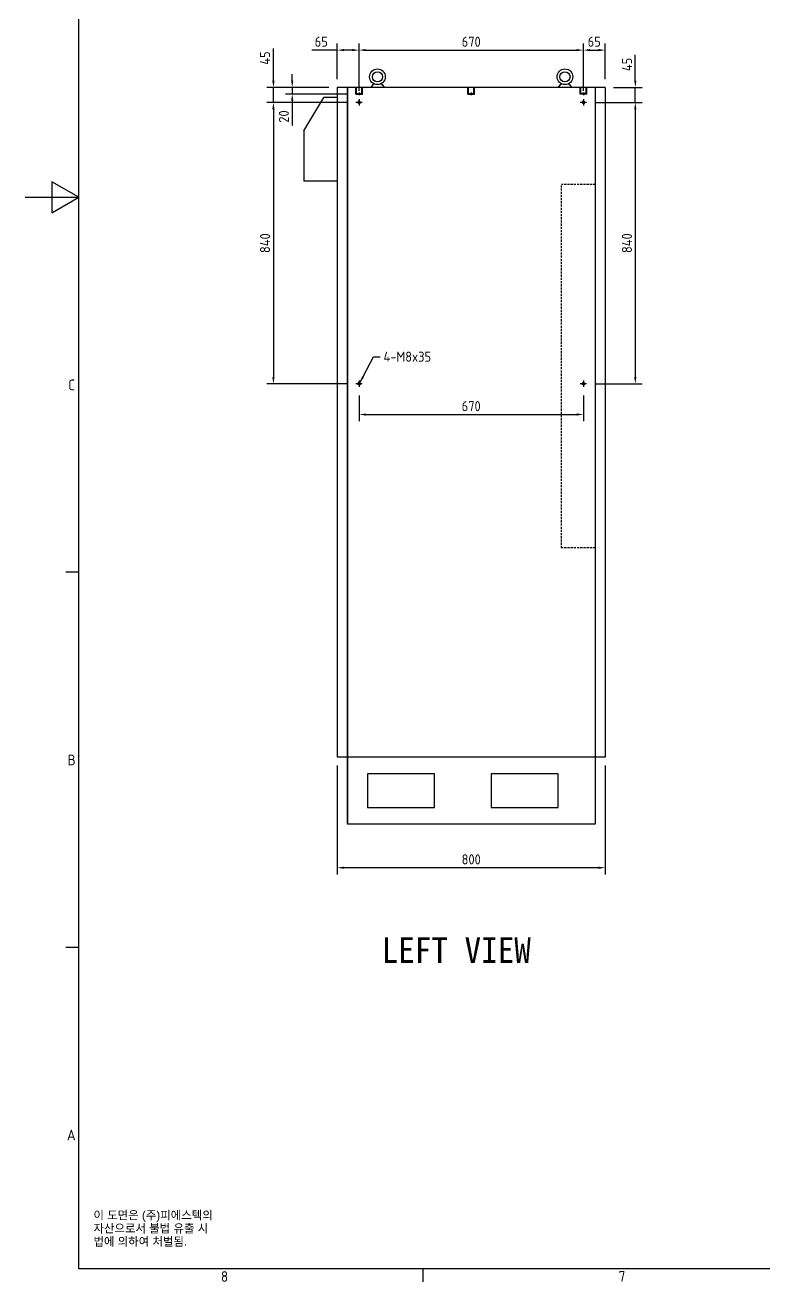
# Model space of a CAD drawing. Header units: inches. Extents: x 12 to 11036, y 8 to 6728.
# Drawn here: x 12 to 2219, y 129 to 3882 of the extents above; entities that cross this region are included whole.
import ezdxf
from ezdxf.enums import TextEntityAlignment as Align

# ---------------------------------------------------------------- set-up
doc = ezdxf.new("R2010")
doc.units = ezdxf.units.IN
doc.header["$MEASUREMENT"] = 0
for name, pattern in [('CENTER', [50.8, 31.75, -6.35, 6.35, -6.35]), ('CENTER1', [10, 7, -1, 1, -1]), ('HIDDEN', [9.525, 6.35, -3.175]), ('PHANTOM', [63.5, 31.75, -6.35, 6.35, -6.35, 6.35, -6.35])]:
    doc.linetypes.add(name, pattern=pattern)
for name, color, linetype in [('CL', 1, 'CENTER'), ('p', 141, 'PHANTOM'), ('피치선', 1, 'Continuous')]:
    doc.layers.add(name, color=color, linetype=linetype)
doc.layers.add('경계(ISO)', color=7, linetype='Continuous', lineweight=25)
doc.layers.add('기호(ISO)', color=5, linetype='Continuous', lineweight=25)
doc.styles.add('HGTXT', font='', dxfattribs={"bigfont": 'whgtxt.shx'})
doc.styles.add('문자 텍스트_PSTEK_POSCO', font='isocp.shx')
doc.styles.add('치수 텍스트_PSTEK_POSCO', font='isocp.shx')
doc.styles.get('HGTXT').set_extended_font_data('GulimChe')
doc.dimstyles.new('치수_PSTEK_POSCO', dxfattribs={"dimscale": 10, "dimtxt": 3, "dimasz": 2, "dimexe": 2, "dimexo": 2.5, "dimgap": 1, "dimtad": 1, "dimrnd": 1e-08, "dimdsep": 46, "dimtxsty": '치수 텍스트_PSTEK_POSCO', "dimcen": 0.09, "dimdle": 10, "dimclrd": 7, "dimclre": 7, "dimclrt": 2, "dimadec": 1, "dimazin": 2, "dimtfac": 1, "dimtmove": 0, "dimatfit": 3, "dimfxl": 0, "dimtolj": 1, "dimlwd": -1, "dimlwe": -1, "dimarcsym": 0})
doc.dimstyles.new('치수_PSTEK_POSCO$7', dxfattribs={"dimscale": 10, "dimtxt": 3, "dimasz": 2, "dimexe": 2, "dimexo": 2.5, "dimgap": 1, "dimtad": 1, "dimrnd": 1e-08, "dimdsep": 46, "dimtxsty": '치수 텍스트_PSTEK_POSCO', "dimcen": 0.09, "dimdle": 10, "dimclrd": 7, "dimclre": 7, "dimclrt": 2, "dimadec": 1, "dimazin": 2, "dimtfac": 1, "dimtmove": 0, "dimatfit": 3, "dimfxl": 0, "dimtolj": 1, "dimlwd": -1, "dimlwe": -1, "dimarcsym": 0})

# ---------------------------------------------------------------- blocks, each defined once
blk = doc.blocks.new('경계 Default Border')
at = {"layer": '경계(ISO)'}
for p, q in [((10, 140), (7.6, 140)), ((10, 70), (7.6, 70)), ((74.25, 10), (74.25, 7.6))]:
    blk.add_line(p, q, dxfattribs=at)
at = {"layer": '경계(ISO)', "flags": 128}
for points in [[(10, 10), (10, 410), (584, 410), (584, 10), (10, 10)], [(0, 210), (10, 210), (5, 212.89), (5, 207.11), (10, 210)]]:
    blk.add_lwpolyline(points, dxfattribs=at)
at = {"layer": '경계(ISO)', "color": 2, "char_height": 2, "attachment_point": 7, "style": '문자 텍스트_PSTEK_POSCO'}
for s, insert in [('C', (8.03, 173.98)), ('B', (7.92, 103.98)), ('A', (7.81, 34)), ('8', (36.55, 7.58)), ('7', (110.8, 7.6))]:
    blk.add_mtext(s, dxfattribs=dict(at, insert=insert))
blk = doc.blocks.new('*D142')
at = {"color": 7, "linetype": 'Continuous'}
for p, q in [((945, 1670.6), (945, 1345.6)), ((1745, 1670.6), (1745, 1345.6)), ((1725, 1365.6), (965, 1365.6))]:
    blk.add_line(p, q, dxfattribs=at)
at = {"color": 7}
for points in [[(965, 1369), (965, 1362.3), (945, 1365.6)], [(1725, 1369), (1725, 1362.3), (1745, 1365.6)]]:
    blk.add_solid(points, dxfattribs=at)
at = {"layer": 'Defpoints', "color": 0}
for p in [(945, 1695.6), (1745, 1695.6), (945, 1365.6)]:
    blk.add_point(p, dxfattribs=at)
at = {"color": 2, "insert": (1345, 1390.6), "char_height": 30, "attachment_point": 5, "style": '치수 텍스트_PSTEK_POSCO'}
blk.add_mtext('\\A1;800', dxfattribs=at)
blk = doc.blocks.new('A$C3DBA20D9')
blk.add_circle((0, 0), 3.28)
at = {"layer": 'CL'}
for p, q in [((9.5, 0), (-9.5, 0)), ((0, 9.5), (0, -9.5))]:
    blk.add_line(p, q, dxfattribs=at)
at = {"layer": '피치선'}
blk.add_arc((0, 0), 4, 255.4319, 165.4228, dxfattribs=at)
blk = doc.blocks.new('*D88')
at = {"color": 7, "linetype": 'Continuous'}
for p, q in [((945, 3807), (869, 3807)), ((945, 3720.6), (945, 3827)), ((990, 3807), (965, 3807)), ((1010, 3685.1), (1010, 3827))]:
    blk.add_line(p, q, dxfattribs=at)
at = {"color": 7}
for points in [[(965, 3810.4), (965, 3803.7), (945, 3807)], [(990, 3810.4), (990, 3803.7), (1010, 3807)]]:
    blk.add_solid(points, dxfattribs=at)
at = {"layer": 'Defpoints', "color": 0}
for p in [(1010, 3807), (945, 3695.6), (1010, 3660.1)]:
    blk.add_point(p, dxfattribs=at)
at = {"color": 2, "insert": (897, 3832), "char_height": 30, "attachment_point": 5, "style": '치수 텍스트_PSTEK_POSCO'}
blk.add_mtext('\\A1;65', dxfattribs=at)
blk = doc.blocks.new('*D89')
at = {"color": 7, "linetype": 'Continuous'}
for p, q in [((1010, 3685.1), (1010, 3827)), ((1030, 3807), (1660, 3807)), ((1680, 3685.1), (1680, 3827))]:
    blk.add_line(p, q, dxfattribs=at)
at = {"color": 7}
for points in [[(1030, 3810.4), (1030, 3803.7), (1010, 3807)], [(1660, 3810.4), (1660, 3803.7), (1680, 3807)]]:
    blk.add_solid(points, dxfattribs=at)
at = {"layer": 'Defpoints', "color": 0}
for p in [(1680, 3807), (1010, 3660.1), (1680, 3660.1)]:
    blk.add_point(p, dxfattribs=at)
at = {"color": 2, "insert": (1345, 3832), "char_height": 30, "attachment_point": 5, "style": '치수 텍스트_PSTEK_POSCO'}
blk.add_mtext('\\A1;670', dxfattribs=at)
blk = doc.blocks.new('*D90')
at = {"color": 7, "linetype": 'Continuous'}
for p, q in [((1680, 3685.1), (1680, 3827)), ((1700, 3807), (1725, 3807)), ((1745, 3720.6), (1745, 3827))]:
    blk.add_line(p, q, dxfattribs=at)
at = {"color": 7}
for points in [[(1700, 3810.4), (1700, 3803.7), (1680, 3807)], [(1725, 3810.4), (1725, 3803.7), (1745, 3807)]]:
    blk.add_solid(points, dxfattribs=at)
at = {"layer": 'Defpoints', "color": 0}
for p in [(1745, 3807), (1745, 3695.6), (1680, 3660.1)]:
    blk.add_point(p, dxfattribs=at)
at = {"color": 2, "insert": (1712.5, 3832), "char_height": 30, "attachment_point": 5, "style": '치수 텍스트_PSTEK_POSCO'}
blk.add_mtext('\\A1;65', dxfattribs=at)
blk = doc.blocks.new('*D91')
at = {"color": 7, "linetype": 'Continuous'}
for p, q in [((1835.2, 3715.6), (1835.2, 3792.9)), ((1770, 3695.6), (1855.2, 3695.6)), ((1835.2, 3650.6), (1835.2, 3695.6)), ((1720, 3650.6), (1855.2, 3650.6)), ((1835.2, 3630.6), (1835.2, 3610.6))]:
    blk.add_line(p, q, dxfattribs=at)
at = {"color": 7}
for points in [[(1831.9, 3715.6), (1838.5, 3715.6), (1835.2, 3695.6)], [(1831.9, 3630.6), (1838.5, 3630.6), (1835.2, 3650.6)]]:
    blk.add_solid(points, dxfattribs=at)
at = {"layer": 'Defpoints', "color": 0}
for p in [(1745, 3695.6), (1695, 3650.6), (1835.2, 3650.6)]:
    blk.add_point(p, dxfattribs=at)
at = {"color": 2, "insert": (1810.2, 3764.2), "char_height": 30, "attachment_point": 5, "rotation": 90, "style": '치수 텍스트_PSTEK_POSCO'}
blk.add_mtext('\\A1;45', dxfattribs=at)
blk = doc.blocks.new('*D92')
at = {"color": 7, "linetype": 'Continuous'}
for p, q in [((1718, 3650.6), (1855.2, 3650.6)), ((1835.2, 3630.6), (1835.2, 2830.6)), ((1718, 2810.6), (1855.2, 2810.6))]:
    blk.add_line(p, q, dxfattribs=at)
at = {"color": 7}
for points in [[(1831.9, 3630.6), (1838.5, 3630.6), (1835.2, 3650.6)], [(1831.9, 2830.6), (1838.5, 2830.6), (1835.2, 2810.6)]]:
    blk.add_solid(points, dxfattribs=at)
at = {"layer": 'Defpoints', "color": 0}
for p in [(1693, 3650.6), (1693, 2810.6), (1835.2, 2810.6)]:
    blk.add_point(p, dxfattribs=at)
at = {"color": 2, "insert": (1810.2, 3230.6), "char_height": 30, "attachment_point": 5, "rotation": 90, "style": '치수 텍스트_PSTEK_POSCO'}
blk.add_mtext('\\A1;840', dxfattribs=at)
blk = doc.blocks.new('*D140')
at = {"color": 7, "linetype": 'Continuous'}
for p, q in [((810.3, 3715.6), (810.3, 3735.6)), ((920, 3695.6), (790.3, 3695.6)), ((810.3, 3695.6), (810.3, 3675.6)), ((975, 3675.6), (790.3, 3675.6)), ((810.3, 3655.6), (810.3, 3581.8))]:
    blk.add_line(p, q, dxfattribs=at)
at = {"color": 7}
for points in [[(807, 3715.6), (813.7, 3715.6), (810.3, 3695.6)], [(807, 3655.6), (813.7, 3655.6), (810.3, 3675.6)]]:
    blk.add_solid(points, dxfattribs=at)
at = {"layer": 'Defpoints', "color": 0}
for p in [(945, 3695.6), (810.3, 3675.6), (1000, 3675.6)]:
    blk.add_point(p, dxfattribs=at)
at = {"color": 2, "insert": (785.3, 3608.7), "char_height": 30, "attachment_point": 5, "rotation": 90, "style": '치수 텍스트_PSTEK_POSCO'}
blk.add_mtext('\\A1;20', dxfattribs=at)
blk = doc.blocks.new('*D150')
at = {"color": 7}
for p, q in [((754.1, 3715.6), (754.1, 3811.9)), ((920, 3695.6), (734.1, 3695.6)), ((754.1, 3650.6), (754.1, 3695.6)), ((975.5, 3650.6), (734.1, 3650.6)), ((754.1, 3630.6), (754.1, 3610.6))]:
    blk.add_line(p, q, dxfattribs=at)
for points in [[(750.8, 3715.6), (757.5, 3715.6), (754.1, 3695.6)], [(750.8, 3630.6), (757.5, 3630.6), (754.1, 3650.6)]]:
    blk.add_solid(points, dxfattribs=at)
at = {"layer": 'Defpoints', "color": 0}
for p in [(945, 3695.6), (754.1, 3650.6), (1000.5, 3650.6)]:
    blk.add_point(p, dxfattribs=at)
at = {"color": 2, "insert": (729.1, 3783.3), "char_height": 30, "attachment_point": 5, "rotation": 90, "style": '치수 텍스트_PSTEK_POSCO'}
blk.add_mtext('\\A1;45', dxfattribs=at)
blk = doc.blocks.new('*D151')
at = {"color": 7}
for p, q in [((975.5, 3650.6), (734.1, 3650.6)), ((754.1, 3630.6), (754.1, 2830.6)), ((975.5, 2810.6), (734.1, 2810.6))]:
    blk.add_line(p, q, dxfattribs=at)
for points in [[(750.8, 3630.6), (757.5, 3630.6), (754.1, 3650.6)], [(750.8, 2830.6), (757.5, 2830.6), (754.1, 2810.6)]]:
    blk.add_solid(points, dxfattribs=at)
at = {"layer": 'Defpoints', "color": 0}
for p in [(1000.5, 3650.6), (754.1, 2810.6), (1000.5, 2810.6)]:
    blk.add_point(p, dxfattribs=at)
at = {"color": 2, "insert": (729.1, 3230.6), "char_height": 30, "attachment_point": 5, "rotation": 90, "style": '치수 텍스트_PSTEK_POSCO'}
blk.add_mtext('\\A1;840', dxfattribs=at)
blk = doc.blocks.new('*D152')
at = {"color": 7}
for p, q in [((1010, 2776.1), (1010, 2698.9)), ((1680, 2776.1), (1680, 2698.9)), ((1030, 2718.9), (1660, 2718.9))]:
    blk.add_line(p, q, dxfattribs=at)
for points in [[(1030, 2722.2), (1030, 2715.6), (1010, 2718.9)], [(1660, 2722.2), (1660, 2715.6), (1680, 2718.9)]]:
    blk.add_solid(points, dxfattribs=at)
at = {"layer": 'Defpoints', "color": 0}
for p in [(1010, 2801.1), (1680, 2801.1), (1680, 2718.9)]:
    blk.add_point(p, dxfattribs=at)
at = {"color": 2, "insert": (1345, 2743.9), "char_height": 30, "attachment_point": 5, "style": '치수 텍스트_PSTEK_POSCO'}
blk.add_mtext('\\A1;670', dxfattribs=at)

msp = doc.modelspace()

# ---------------------------------------------------------------- linework, layer by layer
for p, q in [((945.024, 3695.622), (945.024, 1695.618)), ((1745.024, 3695.622), (945.024, 3695.622)), ((975.024, 3695.622), (975.024, 1495.618)), ((975.024, 1495.618), (975.024, 3695.618)), ((1000.024, 3675.622), (1000.024, 3695.622)), ((1002.024, 3677.622), (1002.024, 3695.622)), ((1002.024, 3677.622), (1018.024, 3677.622)), ((1018.024, 3677.622), (1018.024, 3695.622)), ((1020.024, 3675.622), (1020.024, 3695.622)), ((1051.024, 3703.823), (1045.024, 3695.618)), ((1079.024, 3703.823), (1085.024, 3695.618)), ((1335.024, 3675.622), (1335.024, 3695.622)), ((1337.024, 3677.622), (1337.024, 3695.622)), ((1337.024, 3677.622), (1353.024, 3677.622)), ((1353.024, 3677.622), (1353.024, 3695.622)), ((1355.024, 3675.622), (1355.024, 3695.622)), ((1611.024, 3703.827), (1605.024, 3695.622)), ((1639.024, 3703.827), (1645.024, 3695.622)), ((1670.024, 3675.622), (1670.024, 3695.622)), ((1672.024, 3677.622), (1672.024, 3695.622)), ((1688.024, 3677.622), (1672.024, 3677.622)), ((1688.024, 3677.622), (1688.024, 3695.622)), ((1690.024, 3675.622), (1690.024, 3695.622)), ((1715.024, 3695.622), (1715.024, 1495.618)), ((1745.024, 3695.622), (1745.024, 1695.618)), ((845.024, 3565.622), (905.024, 3665.622)), ((945.024, 3665.622), (905.024, 3665.622)), ((1000.024, 3675.622), (1020.024, 3675.622)), ((1335.024, 3675.622), (1355.024, 3675.622)), ((1690.024, 3675.622), (1670.024, 3675.622)), ((845.024, 3565.622), (845.024, 3415.622)), ((945.024, 3415.622), (845.024, 3415.622)), ((1745.024, 1695.618), (945.024, 1695.618)), ((1235.024, 1645.618), (1035.024, 1645.618)), ((1035.024, 1645.618), (1035.024, 1545.618)), ((1235.024, 1545.618), (1235.024, 1645.618)), ((1605.024, 1645.618), (1405.024, 1645.618)), ((1405.024, 1645.618), (1405.024, 1545.618)), ((1605.024, 1545.618), (1605.024, 1645.618)), ((1035.024, 1545.618), (1235.024, 1545.618)), ((1405.024, 1545.618), (1605.024, 1545.618)), ((1715.024, 1495.618), (975.024, 1495.618))]:
    msp.add_line(p, q)
at = {"color": 1, "linetype": 'CENTER1', "ltscale": 0.5}
for p, q in [((1010.024, 3680.622), (1010.024, 3672.622)), ((1345.024, 3680.622), (1345.024, 3672.622)), ((1680.024, 3680.622), (1680.024, 3672.622))]:
    msp.add_line(p, q, dxfattribs=at)
at = {"linetype": 'HIDDEN'}
for p, q in [((1715.024, 3405.678), (1615.024, 3405.678)), ((1615.024, 2320.524), (1615.024, 3405.678)), ((1715.024, 2320.524), (1615.024, 2320.524))]:
    msp.add_line(p, q, dxfattribs=at)
for centre, radius in [((1065.024, 3727.221), 23.398), ((1065.024, 3727.221), 15.194), ((1625.024, 3727.225), 23.398), ((1625.024, 3727.225), 15.194)]:
    msp.add_circle(centre, radius)
for centre, start, end in [((1051.024, 3706.326), 270, 12.74279), ((1079.052, 3706.325), 166.82381, 269.361472), ((1611.024, 3706.33), 270, 12.74279), ((1639.052, 3706.329), 166.82381, 269.361472)]:
    msp.add_arc(centre, 2.503, start, end)
at = {"layer": 'p', "color": 0, "linetype": 'Continuous'}
for points in [[(1087.384, 3695.618), (1045.19, 3695.618)], [(1647.384, 3695.622), (1605.19, 3695.622)]]:
    msp.add_lwpolyline(points, dxfattribs=at)

# ---------------------------------------------------------------- block references
at = {"xscale": 16, "yscale": 16, "zscale": 16}
msp.add_blockref('경계 Default Border', (12.454, 7.72), dxfattribs=at)
for p in [(1010.024, 3650.622), (1680.024, 3650.622), (1010.024, 2810.622), (1680.024, 2810.622)]:
    msp.add_blockref('A$C3DBA20D9', p)

# ---------------------------------------------------------------- texts
at = {"color": 7, "style": 'HGTXT'}
msp.add_text('LEFT VIEW', height=76.6639, dxfattribs=at).set_placement((1077.259, 1119.978), align=Align.MIDDLE_LEFT)
at = {"color": 2, "insert": (1082.971, 2906.623), "char_height": 30, "attachment_point": 1, "style": '치수 텍스트_PSTEK_POSCO'}
msp.add_mtext('4-M8x35', dxfattribs=at)
at = {"layer": '기호(ISO)', "color": 2, "insert": (216.535, 287.334), "char_height": 40, "width": 628.89766, "attachment_point": 4, "line_spacing_factor": 0.944221, "style": '문자 텍스트_PSTEK_POSCO'}
msp.add_mtext('{\\fArial|b0|i0;\\H25.0000;이 도면은 (주)피에스텍의\\P자산으로서 불법 유출 시 \\P법에 의하여 처벌됨.}', dxfattribs=at)

# ---------------------------------------------------------------- dimensions: what is measured, and where the dimension line sits
dim = msp.add_linear_dim(base=(1010.024, 3807.045), p1=(945.024, 3695.618), p2=(1010.024, 3660.123), dimstyle='치수_PSTEK_POSCO', override={"dimfxl": 4, "dimarcsym": 1})
dim.commit()
dim.dimension.update_dxf_attribs({"geometry": '*D88', "text_midpoint": (897.005, 3807.045), "dimtype": 160})
for base, p1, p2, picture, middle in [((1680.024, 3807.045), (1010.024, 3660.123), (1680.024, 3660.123), '*D89', (1345.024, 3832.045)), ((1745.024, 3807.045), (1680.024, 3660.123), (1745.024, 3695.622), '*D90', (1712.524, 3832.045)), ((945.024, 1365.618), (1745.024, 1695.618), (945.024, 1695.618), '*D142', (1345.024, 1390.618))]:
    dim = msp.add_linear_dim(base=base, p1=p1, p2=p2, dimstyle='치수_PSTEK_POSCO', override={"dimfxl": 4, "dimarcsym": 1})
    dim.commit()
    dim.dimension.update_dxf_attribs({"geometry": picture, "text_midpoint": middle})
dim = msp.add_linear_dim(base=(754.137, 3650.622), p1=(945.024, 3695.622), p2=(1000.523, 3650.622), angle=90, dimstyle='치수_PSTEK_POSCO')
dim.commit()
dim.dimension.update_dxf_attribs({"geometry": '*D150', "text_midpoint": (754.137, 3783.267), "dimtype": 160})
dim = msp.add_linear_dim(base=(1835.212, 3650.622), p1=(1745.024, 3695.622), p2=(1695.024, 3650.622), angle=90, dimstyle='치수_PSTEK_POSCO', override={"dimfxl": 4, "dimarcsym": 1})
dim.commit()
dim.dimension.update_dxf_attribs({"geometry": '*D91', "text_midpoint": (1835.212, 3764.244), "dimtype": 160})
for base, p1, p2, picture, middle in [((810.335, 3675.622), (945.024, 3695.618), (1000.024, 3675.622), '*D140', (785.332, 3608.73)), ((1835.212, 2810.622), (1693.024, 3650.622), (1693.024, 2810.622), '*D92', (1810.212, 3230.622))]:
    dim = msp.add_linear_dim(base=base, p1=p1, p2=p2, angle=90, dimstyle='치수_PSTEK_POSCO', override={"dimfxl": 4, "dimarcsym": 1})
    dim.commit()
    dim.dimension.update_dxf_attribs({"geometry": picture, "text_midpoint": middle})
dim = msp.add_linear_dim(base=(754.137, 2810.622), p1=(1000.523, 3650.622), p2=(1000.523, 2810.622), angle=90, dimstyle='치수_PSTEK_POSCO')
dim.commit()
dim.dimension.update_dxf_attribs({"geometry": '*D151', "text_midpoint": (729.137, 3230.622)})
dim = msp.add_linear_dim(base=(1680.024, 2718.887), p1=(1010.024, 2801.121), p2=(1680.024, 2801.121), dimstyle='치수_PSTEK_POSCO')
dim.commit()
dim.dimension.update_dxf_attribs({"geometry": '*D152', "text_midpoint": (1345.024, 2743.887)})

# ---------------------------------------------------------------- leaders
at = {"annotation_type": 0, "has_hookline": 1, "hookline_direction": 0, "text_width": 148.243}
msp.add_leader([(1012.505, 2813.76), (1052.971, 2891.623), (1072.971, 2891.623)], dimstyle='치수_PSTEK_POSCO$7', override={"dimgap": 1, "dimtad": 0}, dxfattribs=at)

doc.saveas('drawing.dxf')
